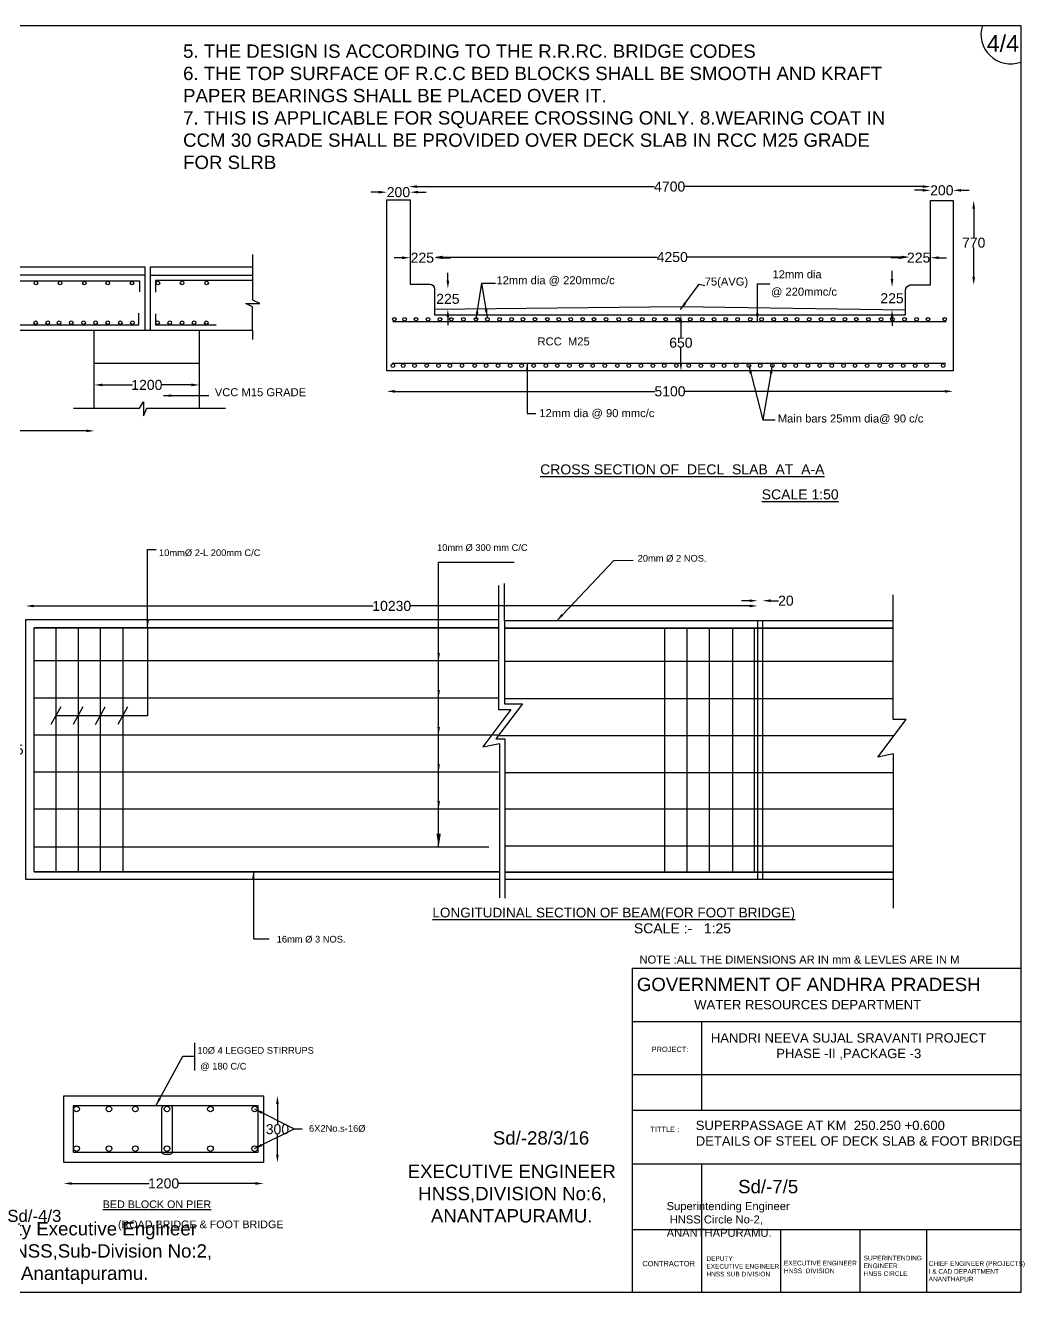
# Model space of a CAD drawing. Header units: inches. Extents: x 14337 to 17201, y 15 to 1915.
# Drawn here: x 15703 to 17201, y 15 to 1915 of the extents above; entities that cross this region are included whole.
import ezdxf

# ---------------------------------------------------------------- set-up
doc = ezdxf.new("R2010")
doc.units = ezdxf.units.IN
doc.header["$MEASUREMENT"] = 0
doc.layers.add('DIMENSIONS', color=7, linetype='Continuous')
doc.layers.add('TEXT', color=1, linetype='Continuous')
doc.styles.get("Standard").update_dxf_attribs({"font": 'arial.ttf', "height": 15})
doc.dimstyles.get("Standard").update_dxf_attribs({"dimtxt": 12, "dimasz": 12, "dimexe": 0.18, "dimexo": 0.0625, "dimgap": 0.09, "dimtad": 0, "dimtih": 1, "dimtoh": 1, "dimdec": 4, "dimzin": 0, "dimdsep": 46, "dimtxsty": 'Standard', "dimcen": 0.09, "dimse1": 1, "dimse2": 1, "dimadec": 0, "dimazin": 0, "dimtfac": 1, "dimtdec": 4, "dimtofl": 0, "dimtmove": 0, "dimatfit": 3, "dimfxl": 1, "dimtolj": 1, "dimtzin": 0, "dimarcsym": 0})

# ---------------------------------------------------------------- blocks, each defined once
blk = doc.blocks.new('*D4')
at = {"layer": 'Defpoints', "color": 0, "transparency": 16777216}
for p in [(14638.7, 1457.6), (15806.5, 1457.6), (15806.5, 1306.7)]:
    blk.add_point(p, dxfattribs=at)
at = {"layer": 'DIMENSIONS', "color": 0, "lineweight": -2, "transparency": 16777216}
for p, q in [((14650.7, 1306.7), (15200.1, 1306.7)), ((15794.5, 1306.7), (15245.1, 1306.7))]:
    blk.add_line(p, q, dxfattribs=at)
at = {"layer": 'DIMENSIONS', "color": 0, "transparency": 16777216}
for points in [[(14650.7, 1308.7), (14650.7, 1304.7), (14638.7, 1306.7)], [(15794.5, 1308.7), (15794.5, 1304.7), (15806.5, 1306.7)]]:
    blk.add_solid(points, dxfattribs=at)
at = {"layer": 'DIMENSIONS', "color": 0, "transparency": 16777216, "insert": (15222.6, 1306.7), "char_height": 15, "attachment_point": 5}
blk.add_mtext('\\A1;9050', dxfattribs=at)
blk = doc.blocks.new('*D5')
at = {"layer": 'Defpoints', "color": 0, "transparency": 16777216}
for p in [(15806.5, 1372.3), (15964.2, 1375.6), (15964.2, 1372.3)]:
    blk.add_point(p, dxfattribs=at)
at = {"layer": 'DIMENSIONS', "color": 0, "lineweight": -2, "transparency": 16777216}
for p, q in [((15818.5, 1375.6), (15863.6, 1375.6)), ((15952.2, 1375.6), (15907.1, 1375.6))]:
    blk.add_line(p, q, dxfattribs=at)
at = {"layer": 'DIMENSIONS', "color": 0, "transparency": 16777216}
for points in [[(15818.5, 1377.6), (15818.5, 1373.6), (15806.5, 1375.6)], [(15952.2, 1377.6), (15952.2, 1373.6), (15964.2, 1375.6)]]:
    blk.add_solid(points, dxfattribs=at)
at = {"layer": 'DIMENSIONS', "color": 0, "transparency": 16777216, "insert": (15885.3, 1375.6), "char_height": 15, "attachment_point": 5}
blk.add_mtext('\\A1;1200', dxfattribs=at)
blk = doc.blocks.new('*D7')
at = {"layer": 'Defpoints', "color": 0, "transparency": 16777216}
for p in [(16245, 1653.3), (16279.8, 1664.6), (16279.8, 1653.3)]:
    blk.add_point(p, dxfattribs=at)
at = {"layer": 'DIMENSIONS', "color": 0, "lineweight": -2, "transparency": 16777216}
for p, q in [((16233, 1664.6), (16221, 1664.6)), ((16291.8, 1664.6), (16303.8, 1664.6))]:
    blk.add_line(p, q, dxfattribs=at)
at = {"layer": 'DIMENSIONS', "color": 0, "transparency": 16777216}
for points in [[(16233, 1666.6), (16233, 1662.6), (16245, 1664.6)], [(16291.8, 1666.6), (16291.8, 1662.6), (16279.8, 1664.6)]]:
    blk.add_solid(points, dxfattribs=at)
at = {"layer": 'DIMENSIONS', "color": 0, "transparency": 16777216, "insert": (16262.4, 1664.6), "char_height": 15, "attachment_point": 5}
blk.add_mtext('\\A1;200', dxfattribs=at)
blk = doc.blocks.new('*D8')
at = {"layer": 'Defpoints', "color": 0, "transparency": 16777216}
for p in [(17060.1, 1673), (16278, 1653.3), (17060.1, 1653.3)]:
    blk.add_point(p, dxfattribs=at)
at = {"layer": 'DIMENSIONS', "color": 0, "lineweight": -2, "transparency": 16777216}
for p, q in [((16290, 1673), (16646.3, 1673)), ((17048.1, 1673), (16691.8, 1673))]:
    blk.add_line(p, q, dxfattribs=at)
at = {"layer": 'DIMENSIONS', "color": 0, "transparency": 16777216}
for points in [[(16290, 1675), (16290, 1671), (16278, 1673)], [(17048.1, 1675), (17048.1, 1671), (17060.1, 1673)]]:
    blk.add_solid(points, dxfattribs=at)
at = {"layer": 'DIMENSIONS', "color": 0, "transparency": 16777216, "insert": (16669, 1673), "char_height": 15, "attachment_point": 5}
blk.add_mtext('\\A1;4700', dxfattribs=at)
blk = doc.blocks.new('*D9')
at = {"layer": 'Defpoints', "color": 0, "transparency": 16777216}
for p in [(17060.1, 1653.3), (17093.7, 1667.4), (17093.7, 1652.1)]:
    blk.add_point(p, dxfattribs=at)
at = {"layer": 'DIMENSIONS', "color": 0, "lineweight": -2, "transparency": 16777216}
for p, q in [((17048.1, 1667.4), (17036.1, 1667.4)), ((17105.7, 1667.4), (17117.7, 1667.4))]:
    blk.add_line(p, q, dxfattribs=at)
at = {"layer": 'DIMENSIONS', "color": 0, "transparency": 16777216}
for points in [[(17048.1, 1669.4), (17048.1, 1665.4), (17060.1, 1667.4)], [(17105.7, 1669.4), (17105.7, 1665.4), (17093.7, 1667.4)]]:
    blk.add_solid(points, dxfattribs=at)
at = {"layer": 'DIMENSIONS', "color": 0, "transparency": 16777216, "insert": (17076.9, 1667.4), "char_height": 15, "attachment_point": 5}
blk.add_mtext('\\A1;200', dxfattribs=at)
blk = doc.blocks.new('*D10')
at = {"layer": 'Defpoints', "color": 0, "transparency": 16777216}
for p in [(17095.8, 1652.1), (17060.1, 1525.5), (17124.7, 1525.5)]:
    blk.add_point(p, dxfattribs=at)
at = {"layer": 'DIMENSIONS', "color": 0, "lineweight": -2, "transparency": 16777216}
for p, q in [((17124.7, 1640.1), (17124.7, 1596.5)), ((17124.7, 1537.5), (17124.7, 1581))]:
    blk.add_line(p, q, dxfattribs=at)
at = {"layer": 'DIMENSIONS', "color": 0, "transparency": 16777216}
for points in [[(17122.7, 1640.1), (17126.7, 1640.1), (17124.7, 1652.1)], [(17122.7, 1537.5), (17126.7, 1537.5), (17124.7, 1525.5)]]:
    blk.add_solid(points, dxfattribs=at)
at = {"layer": 'DIMENSIONS', "color": 0, "transparency": 16777216, "insert": (17124.7, 1588.8), "char_height": 15, "attachment_point": 5}
blk.add_mtext('\\A1;770', dxfattribs=at)
blk = doc.blocks.new('*D11')
at = {"layer": 'Defpoints', "color": 0, "transparency": 16777216}
for p in [(16316.6, 1566.3), (16279.8, 1526.8), (16316.6, 1519.5)]:
    blk.add_point(p, dxfattribs=at)
at = {"layer": 'DIMENSIONS', "color": 0, "lineweight": -2, "transparency": 16777216}
for p, q in [((16267.8, 1566.3), (16255.8, 1566.3)), ((16328.6, 1566.3), (16340.6, 1566.3))]:
    blk.add_line(p, q, dxfattribs=at)
at = {"layer": 'DIMENSIONS', "color": 0, "transparency": 16777216}
for points in [[(16267.8, 1568.3), (16267.8, 1564.3), (16279.8, 1566.3)], [(16328.6, 1568.3), (16328.6, 1564.3), (16316.6, 1566.3)]]:
    blk.add_solid(points, dxfattribs=at)
at = {"layer": 'DIMENSIONS', "color": 0, "transparency": 16777216, "insert": (16298.2, 1566.3), "char_height": 15, "attachment_point": 5}
blk.add_mtext('\\A1;225', dxfattribs=at)
blk = doc.blocks.new('*D12')
at = {"layer": 'Defpoints', "color": 0, "transparency": 16777216}
for p in [(16316.6, 1519.9), (16316.9, 1489.3), (16336.5, 1489.3)]:
    blk.add_point(p, dxfattribs=at)
at = {"layer": 'DIMENSIONS', "color": 0, "lineweight": -2, "transparency": 16777216}
for p, q in [((16336.5, 1531.9), (16336.5, 1543.9)), ((16336.5, 1477.3), (16336.5, 1465.3))]:
    blk.add_line(p, q, dxfattribs=at)
at = {"layer": 'DIMENSIONS', "color": 0, "transparency": 16777216}
for points in [[(16334.5, 1531.9), (16338.5, 1531.9), (16336.5, 1519.9)], [(16334.5, 1477.3), (16338.5, 1477.3), (16336.5, 1489.3)]]:
    blk.add_solid(points, dxfattribs=at)
at = {"layer": 'DIMENSIONS', "color": 0, "transparency": 16777216, "insert": (16336.5, 1504.6), "char_height": 15, "attachment_point": 5}
blk.add_mtext('\\A1;225', dxfattribs=at)
blk = doc.blocks.new('*D13')
at = {"layer": 'Defpoints', "color": 0, "transparency": 16777216}
for p in [(16316.6, 1566.3), (17028.9, 1567.3), (17028.9, 1525.5)]:
    blk.add_point(p, dxfattribs=at)
at = {"layer": 'DIMENSIONS', "color": 0, "lineweight": -2, "transparency": 16777216}
for p, q in [((16328.6, 1567.3), (16650, 1567.3)), ((17016.9, 1567.3), (16695.5, 1567.3))]:
    blk.add_line(p, q, dxfattribs=at)
at = {"layer": 'DIMENSIONS', "color": 0, "transparency": 16777216}
for points in [[(16328.6, 1569.3), (16328.6, 1565.3), (16316.6, 1567.3)], [(17016.9, 1569.3), (17016.9, 1565.3), (17028.9, 1567.3)]]:
    blk.add_solid(points, dxfattribs=at)
at = {"layer": 'DIMENSIONS', "color": 0, "transparency": 16777216, "insert": (16672.8, 1567.3), "char_height": 15, "attachment_point": 5}
blk.add_mtext('\\A1;4250', dxfattribs=at)
blk = doc.blocks.new('*D14')
at = {"layer": 'Defpoints', "color": 0, "transparency": 16777216}
for p in [(17060.1, 1566.4), (17024.3, 1525.5), (17060.1, 1525.5)]:
    blk.add_point(p, dxfattribs=at)
at = {"layer": 'DIMENSIONS', "color": 0, "lineweight": -2, "transparency": 16777216}
for p, q in [((17012.3, 1566.4), (17000.3, 1566.4)), ((17072.1, 1566.4), (17084.1, 1566.4))]:
    blk.add_line(p, q, dxfattribs=at)
at = {"layer": 'DIMENSIONS', "color": 0, "transparency": 16777216}
for points in [[(17012.3, 1568.4), (17012.3, 1564.4), (17024.3, 1566.4)], [(17072.1, 1568.4), (17072.1, 1564.4), (17060.1, 1566.4)]]:
    blk.add_solid(points, dxfattribs=at)
at = {"layer": 'DIMENSIONS', "color": 0, "transparency": 16777216, "insert": (17042.2, 1566.4), "char_height": 15, "attachment_point": 5}
blk.add_mtext('\\A1;225', dxfattribs=at)
blk = doc.blocks.new('*D15')
at = {"layer": 'Defpoints', "color": 0, "transparency": 16777216}
for p in [(17024.3, 1522.6), (17002.3, 1488.3), (17022.4, 1488.3)]:
    blk.add_point(p, dxfattribs=at)
at = {"layer": 'DIMENSIONS', "color": 0, "lineweight": -2, "transparency": 16777216}
for p, q in [((17002.3, 1534.6), (17002.3, 1546.6)), ((17002.3, 1476.3), (17002.3, 1464.3))]:
    blk.add_line(p, q, dxfattribs=at)
at = {"layer": 'DIMENSIONS', "color": 0, "transparency": 16777216}
for points in [[(17000.3, 1534.6), (17004.3, 1534.6), (17002.3, 1522.6)], [(17000.3, 1476.3), (17004.3, 1476.3), (17002.3, 1488.3)]]:
    blk.add_solid(points, dxfattribs=at)
at = {"layer": 'DIMENSIONS', "color": 0, "transparency": 16777216, "insert": (17002.3, 1505.5), "char_height": 15, "attachment_point": 5}
blk.add_mtext('\\A1;225', dxfattribs=at)
blk = doc.blocks.new('*D16')
at = {"layer": 'Defpoints', "color": 0, "transparency": 16777216}
for p in [(16687.4, 1480.9), (16685.8, 1396.8), (16687.4, 1396.8)]:
    blk.add_point(p, dxfattribs=at)
at = {"layer": 'DIMENSIONS', "color": 0, "lineweight": -2, "transparency": 16777216}
for p, q in [((16685.8, 1468.9), (16685.8, 1446.6)), ((16685.8, 1408.8), (16685.8, 1431.1))]:
    blk.add_line(p, q, dxfattribs=at)
at = {"layer": 'DIMENSIONS', "color": 0, "transparency": 16777216}
for points in [[(16683.8, 1468.9), (16687.8, 1468.9), (16685.8, 1480.9)], [(16683.8, 1408.8), (16687.8, 1408.8), (16685.8, 1396.8)]]:
    blk.add_solid(points, dxfattribs=at)
at = {"layer": 'DIMENSIONS', "color": 0, "transparency": 16777216, "insert": (16685.8, 1438.8), "char_height": 15, "attachment_point": 5}
blk.add_mtext('\\A1;650', dxfattribs=at)
blk = doc.blocks.new('*D17')
at = {"layer": 'Defpoints', "color": 0, "transparency": 16777216}
for p in [(16245, 1398.1), (17093.7, 1396.8), (17093.7, 1366)]:
    blk.add_point(p, dxfattribs=at)
at = {"layer": 'DIMENSIONS', "color": 0, "lineweight": -2, "transparency": 16777216}
for p, q in [((16257, 1366), (16646.9, 1366)), ((17081.7, 1366), (16691.8, 1366))]:
    blk.add_line(p, q, dxfattribs=at)
at = {"layer": 'DIMENSIONS', "color": 0, "transparency": 16777216}
for points in [[(16257, 1368), (16257, 1364), (16245, 1366)], [(17081.7, 1368), (17081.7, 1364), (17093.7, 1366)]]:
    blk.add_solid(points, dxfattribs=at)
at = {"layer": 'DIMENSIONS', "color": 0, "transparency": 16777216, "insert": (16669.4, 1366), "char_height": 15, "attachment_point": 5}
blk.add_mtext('\\A1;5100', dxfattribs=at)
blk = doc.blocks.new('*D38')
at = {"layer": 'Defpoints', "color": 0, "transparency": 16777216}
for p in [(16060, 309.6), (16060, 209.6), (16081, 209.6)]:
    blk.add_point(p, dxfattribs=at)
at = {"layer": 'DIMENSIONS', "color": 0, "lineweight": -2, "transparency": 16777216}
for p, q in [((16081, 297.6), (16081, 267.4)), ((16081, 221.6), (16081, 251.9))]:
    blk.add_line(p, q, dxfattribs=at)
at = {"layer": 'DIMENSIONS', "color": 0, "transparency": 16777216}
for points in [[(16079, 297.6), (16083, 297.6), (16081, 309.6)], [(16079, 221.6), (16083, 221.6), (16081, 209.6)]]:
    blk.add_solid(points, dxfattribs=at)
at = {"layer": 'DIMENSIONS', "color": 0, "transparency": 16777216, "insert": (16081, 259.6), "char_height": 15, "attachment_point": 5}
blk.add_mtext('\\A1;300', dxfattribs=at)
blk = doc.blocks.new('*D39')
at = {"layer": 'Defpoints', "color": 0, "transparency": 16777216}
for p in [(15760.7, 209.6), (16060, 209.6), (16060, 178.3)]:
    blk.add_point(p, dxfattribs=at)
at = {"layer": 'DIMENSIONS', "color": 0, "lineweight": -2, "transparency": 16777216}
for p, q in [((15772.7, 178.3), (15888.6, 178.3)), ((16048, 178.3), (15932.1, 178.3))]:
    blk.add_line(p, q, dxfattribs=at)
at = {"layer": 'DIMENSIONS', "color": 0, "transparency": 16777216}
for points in [[(15772.7, 180.3), (15772.7, 176.3), (15760.7, 178.3)], [(16048, 180.3), (16048, 176.3), (16060, 178.3)]]:
    blk.add_solid(points, dxfattribs=at)
at = {"layer": 'DIMENSIONS', "color": 0, "transparency": 16777216, "insert": (15910.4, 178.3), "char_height": 15, "attachment_point": 5}
blk.add_mtext('\\A1;1200', dxfattribs=at)
blk = doc.blocks.new('*D40')
at = {"layer": 'Defpoints', "color": 0, "transparency": 16777216}
for p in [(15703.7, 1023.8), (15677.2, 633.8), (15703.7, 633.8)]:
    blk.add_point(p, dxfattribs=at)
at = {"layer": 'DIMENSIONS', "color": 0, "lineweight": -2, "transparency": 16777216}
for p, q in [((15677.2, 1011.8), (15677.2, 836.6)), ((15677.2, 645.8), (15677.2, 821.1))]:
    blk.add_line(p, q, dxfattribs=at)
at = {"layer": 'DIMENSIONS', "color": 0, "transparency": 16777216}
for points in [[(15675.2, 1011.8), (15679.2, 1011.8), (15677.2, 1023.8)], [(15675.2, 645.8), (15679.2, 645.8), (15677.2, 633.8)]]:
    blk.add_solid(points, dxfattribs=at)
at = {"layer": 'DIMENSIONS', "color": 0, "transparency": 16777216, "insert": (15677.2, 828.8), "char_height": 15, "attachment_point": 5}
blk.add_mtext('\\A1;1275', dxfattribs=at)
blk = doc.blocks.new('*D41')
at = {"layer": 'Defpoints', "color": 0, "transparency": 16777216}
for p in [(16800.8, 1044.2), (15703.7, 1023.8), (16800.8, 1022.1)]:
    blk.add_point(p, dxfattribs=at)
at = {"layer": 'DIMENSIONS', "color": 0, "lineweight": -2, "transparency": 16777216}
for p, q in [((15715.7, 1044.2), (16224.7, 1044.2)), ((16788.8, 1044.2), (16279.9, 1044.2))]:
    blk.add_line(p, q, dxfattribs=at)
at = {"layer": 'DIMENSIONS', "color": 0, "transparency": 16777216}
for points in [[(15715.7, 1046.2), (15715.7, 1042.2), (15703.7, 1044.2)], [(16788.8, 1046.2), (16788.8, 1042.2), (16800.8, 1044.2)]]:
    blk.add_solid(points, dxfattribs=at)
at = {"layer": 'DIMENSIONS', "color": 0, "transparency": 16777216, "insert": (16252.3, 1044.2), "char_height": 15, "attachment_point": 5}
blk.add_mtext('\\A1;10230', dxfattribs=at)
blk = doc.blocks.new('*D42')
at = {"layer": 'Defpoints', "color": 0, "transparency": 16777216}
for p in [(16808.3, 1052.1), (16800.8, 1022.1), (16808.3, 1022.1)]:
    blk.add_point(p, dxfattribs=at)
at = {"layer": 'DIMENSIONS', "color": 0, "lineweight": -2, "transparency": 16777216}
for p, q in [((16788.8, 1052.1), (16776.8, 1052.1)), ((16820.3, 1052.1), (16832.3, 1052.1))]:
    blk.add_line(p, q, dxfattribs=at)
at = {"layer": 'DIMENSIONS', "color": 0, "transparency": 16777216}
for points in [[(16788.8, 1054.1), (16788.8, 1050.1), (16800.8, 1052.1)], [(16820.3, 1054.1), (16820.3, 1050.1), (16808.3, 1052.1)]]:
    blk.add_solid(points, dxfattribs=at)
at = {"layer": 'DIMENSIONS', "color": 0, "transparency": 16777216, "insert": (16843.2, 1052.1), "char_height": 15, "attachment_point": 5}
blk.add_mtext('\\A1;20', dxfattribs=at)

msp = doc.modelspace()

# ---------------------------------------------------------------- linework, layer by layer
at = {"color": 0}
for points in [[(17195.1009, 14.5955), (14345.34714, 14.5955), (14345.34714, 1914.77209), (17195.1009, 1914.77209)], [(16613.33546, 500.89359), (17195.1009, 500.89359), (17195.1009, 14.5955), (16613.33546, 14.5955)], [(15760.70733, 309.63995), (16060.02786, 309.63995), (16060.02786, 209.60939), (15760.70733, 209.60939)], [(15774.68833, 225.44176), (16052.12349, 225.44176), (16052.12349, 294.90479), (15774.68833, 294.90479)]]:
    msp.add_lwpolyline(points, close=True, dxfattribs=at)
msp.add_lwpolyline([(16245.00542, 1398.14443), (16245.00542, 1653.25134), (16279.84815, 1653.25134), (16279.84815, 1526.75592), (16309.34275, 1526.75592, -0.4130882033), (16316.60324, 1519.52329), (16316.60324, 1480.86877), (17022.43491, 1480.86877), (17022.43491, 1517.51125, -0.3560824555), (17028.91348, 1525.4548), (17060.0945, 1525.4548), (17060.0945, 1652.12471), (17093.73015, 1652.12471), (17093.73015, 1396.78343), (16245.00542, 1396.78343), (16245.00542, 1398.14443)], format="xyb", dxfattribs=at)
for points in [[(16043.42599, 1457.5839), (16043.42599, 1492.72496), (16033.67149, 1497.92332), (16054.47832, 1497.92332), (16044.23496, 1502.7218), (16044.23496, 1571.00518)], [(14377.51381, 1552.57189), (14564.67238, 1552.57189), (14564.67238, 1457.5839), (16043.42599, 1457.5839), (16043.42599, 1443.87167)], [(14573.0316, 1552.57189), (15882.22612, 1552.57189), (15882.22612, 1457.5839)], [(15882.22612, 1540.41437), (14573.0316, 1540.41437)], [(15890.52763, 1457.5839), (15890.52763, 1552.57189), (16044.23496, 1552.57189)], [(15890.52763, 1540.41437), (16044.23496, 1540.41437)], [(14580.99924, 1514.54743), (14580.99924, 1531.80953), (15874.3538, 1531.80953), (15874.3538, 1515.01514)], [(16044.23496, 1531.96126), (15898.43546, 1531.96126), (15898.43546, 1514.50375)], [(14580.78587, 1482.60823), (14580.78587, 1465.55297), (15873.10154, 1465.55297), (15873.10154, 1483.20597)], [(15898.43546, 1482.14681), (15898.43546, 1465.70263), (15989.20356, 1465.70263)], [(16316.60324, 1489.28852), (16684.86078, 1493.06524), (17022.43491, 1488.30908)], [(16253.7603, 1470.85508), (17083.65571, 1470.85508)], [(15806.50893, 1340.56621), (15806.50893, 1457.5839)], [(15964.16684, 1340.56621), (15964.16684, 1457.5839)], [(15806.50893, 1408.00162), (15964.16684, 1408.00162)], [(17082.41105, 1407.91231), (16253.0405, 1407.91231)], [(15775.43742, 1340.56621), (15874.36525, 1340.56621), (15880.0101, 1350.13184), (15880.0101, 1329.47089), (15885.3727, 1340.56621), (16003.31167, 1340.56621)], [(16412.51934, 1074.7832), (16412.51934, 889.19092), (16430.68396, 889.19092), (16388.8472, 833.082), (16413.79895, 837.81289), (16413.79895, 606.7675)], [(17003.85427, 1022.10702), (16421.25151, 1022.10702), (16421.25151, 1077.85257)], [(17004.35442, 590.86407), (17004.35442, 822.50953), (16981.1909, 817.45966), (17023.57775, 874.04035), (17003.85427, 874.04035), (17003.85427, 1060.77693)], [(16413.79895, 633.83842), (15703.7045, 633.83842), (15703.7045, 1023.83369), (16412.51934, 1023.83369)], [(15716.10715, 1011.29051), (15716.10715, 645.92657)], [(15748.96209, 1011.29051), (15748.96209, 645.53034)], [(15782.33612, 1011.29051), (15782.33612, 645.53034)], [(15815.24339, 1011.29051), (15815.24339, 645.53034)], [(15849.31758, 1011.29051), (15849.31758, 645.53034)], [(15886.42578, 1011.29051), (15886.42578, 885.92859)], [(16421.25151, 1022.10702), (16421.25151, 897.59921), (16448.33832, 897.59921), (16408.5617, 845.23264), (16421.90637, 845.23264), (16421.90637, 606.05115)], [(16661.27589, 1010.36818), (16661.27589, 645.19434)], [(16694.70516, 1010.36818), (16694.70516, 645.19434)], [(16728.13443, 1010.36818), (16728.13443, 645.19434)], [(16763.04123, 1010.36818), (16763.04123, 645.19434)], [(16795.68566, 1010.73491), (16795.68566, 645.19434)], [(16800.83936, 1022.10702), (16800.83936, 633.83842)], [(16808.31146, 1022.10702), (16808.31146, 633.83842)], [(16412.51934, 961.8782), (15716.10715, 961.8782)], [(17004.35442, 960.94332), (16421.25151, 960.94332)], [(16412.51934, 905.85636), (15716.10715, 905.85636)], [(17004.35442, 905.18569), (16421.25151, 905.18569)], [(15756.14629, 892.91995), (15741.4109, 866.27635)], [(15886.42578, 885.92859), (15886.42578, 879.58571), (15748.96209, 879.58571)], [(15789.52033, 892.91995), (15774.78494, 866.27635)], [(15822.4276, 892.57574), (15807.69221, 865.93214)], [(15856.50179, 892.91995), (15841.7664, 866.27635)], [(16412.51934, 850.59158), (15716.10715, 850.59158)], [(17004.35442, 849.58508), (16411.86774, 849.58508)], [(16412.51934, 794.94827), (15716.10715, 794.94827)], [(17004.35442, 794.06051), (16421.90637, 794.06051)], [(16412.51934, 739.56154), (15716.10715, 739.56154)], [(17004.35442, 739.28976), (16421.90637, 739.28976)], [(17004.35442, 684.19775), (16421.90637, 684.19775)], [(16398.11143, 682.70377), (15716.10715, 682.70377)], [(17004.35442, 633.83842), (16421.90637, 633.83842)], [(16613.33546, 421.25611), (17195.1009, 421.25611)], [(16716.76702, 421.25611), (16716.76702, 288.24417)], [(15956.93083, 389.37105), (15956.93083, 347.57743)], [(16613.33546, 341.5912), (17195.1009, 341.5912)], [(16613.33546, 288.24417), (17195.1009, 288.24417)], [(16613.33546, 207.54019), (17195.1009, 207.54019)], [(16716.76702, 207.54019), (16716.76702, 14.5955)], [(16613.33546, 109.38165), (17195.1009, 109.38165)], [(16835.20905, 109.38165), (16835.20905, 14.5955)], [(16954.20163, 109.38165), (16954.20163, 14.5955)], [(17054.11051, 109.38165), (17054.11051, 14.5955)]]:
    msp.add_lwpolyline(points, dxfattribs=at)
at = {"color": 0, "const_width": 2.5}
for points in [[(16412.51934, 1011.29051), (15716.10715, 1011.29051)], [(17004.35442, 1010.73491), (16421.90637, 1010.73491)], [(15716.10715, 645.53034), (16413.79895, 645.53034)], [(17004.35442, 645.19434), (16421.90637, 645.19434)]]:
    msp.add_lwpolyline(points, dxfattribs=at)
at = {"color": 0}
msp.add_lwpolyline([(15911.67637, 222.25488), (15919.60118, 222.25488, 0.4142135624), (15923.79696, 226.45066), (15923.79696, 290.709, 0.4142135624), (15919.60118, 294.90479), (15911.67637, 294.90479, 0.4142135624), (15907.48058, 290.709), (15907.48058, 226.45066, 0.4142135624)], format="xyb", close=True, dxfattribs=at)
for centre, radius in [((15718.88349, 1528.43933), 2.74552), ((15755.21039, 1528.43933), 2.74552), ((15791.51852, 1528.43933), 2.74552), ((15826.7084, 1528.43933), 2.74552), ((15863.03529, 1528.43933), 2.74552), ((15901.89274, 1528.43933), 2.74552), ((15938.14983, 1528.43933), 2.74552), ((15974.76174, 1528.43933), 2.74552), ((15718.63868, 1468.97497), 2.74552), ((15736.85018, 1468.97497), 2.74552), ((15753.76935, 1468.97497), 2.74552), ((15772.00215, 1468.97497), 2.74552), ((15790.39011, 1468.97497), 2.74552), ((15808.42931, 1468.97497), 2.74552), ((15826.77983, 1468.97497), 2.74552), ((15845.5474, 1468.97497), 2.74552), ((15863.7589, 1468.97497), 2.74552), ((15901.42262, 1468.97497), 2.74552), ((15919.65542, 1468.97497), 2.74552), ((15938.04338, 1468.97497), 2.74552), ((15956.08257, 1468.97497), 2.74552), ((15974.43309, 1468.97497), 2.74552), ((16256.25108, 1473.98076), 2.74552), ((16271.63448, 1473.98076), 2.74552), ((16288.71958, 1473.98076), 2.74552), ((16306.83666, 1473.98076), 2.74552), ((16324.56768, 1473.98076), 2.74552), ((16341.65277, 1473.98076), 2.74552), ((16359.76986, 1473.98076), 2.74552), ((16378.70358, 1473.98076), 2.74552), ((16395.78867, 1473.98076), 2.74552), ((16413.90576, 1473.98076), 2.74552), ((16431.93004, 1473.98076), 2.74552), ((16449.01513, 1473.98076), 2.74552), ((16467.13222, 1473.98076), 2.74552), ((16485.56853, 1473.98076), 2.74552), ((16502.65362, 1473.98076), 2.74552), ((16520.77071, 1473.98076), 2.74552), ((16538.50173, 1473.98076), 2.74552), ((16555.58682, 1473.98076), 2.74552), ((16573.70391, 1473.98076), 2.74552), ((16592.63763, 1473.98076), 2.74552), ((16609.72272, 1473.98076), 2.74552), ((16627.83981, 1473.98076), 2.74552), ((16645.86409, 1473.98076), 2.74552), ((16662.94918, 1473.98076), 2.74552), ((16681.06627, 1473.98076), 2.74552), ((16699.73093, 1473.98076), 2.74552), ((16717.84802, 1473.98076), 2.74552), ((16735.57903, 1473.98076), 2.74552), ((16752.66413, 1473.98076), 2.74552), ((16770.78121, 1473.98076), 2.74552), ((16789.71493, 1473.98076), 2.74552), ((16806.80002, 1473.98076), 2.74552), ((16824.91711, 1473.98076), 2.74552), ((16842.94139, 1473.98076), 2.74552), ((16860.02648, 1473.98076), 2.74552), ((16878.14357, 1473.98076), 2.74552), ((16895.85949, 1473.98076), 2.74552), ((16913.97658, 1473.98076), 2.74552), ((16931.7076, 1473.98076), 2.74552), ((16948.79269, 1473.98076), 2.74552), ((16966.90978, 1473.98076), 2.74552), ((16985.84349, 1473.98076), 2.74552), ((17002.92859, 1473.98076), 2.74552), ((17021.04568, 1473.98076), 2.74552), ((17039.06995, 1473.98076), 2.74552), ((17056.15505, 1473.98076), 2.74552), ((17081.14879, 1473.98076), 2.74552), ((16254.182, 1404.60268), 2.74552), ((16269.56541, 1404.60268), 2.74552), ((16286.6505, 1404.60268), 2.74552), ((16304.76759, 1404.60268), 2.74552), ((16322.4986, 1404.60268), 2.74552), ((16339.5837, 1404.60268), 2.74552), ((16357.70079, 1404.60268), 2.74552), ((16376.6345, 1404.60268), 2.74552), ((16393.71959, 1404.60268), 2.74552), ((16411.83668, 1404.60268), 2.74552), ((16429.86096, 1404.60268), 2.74552), ((16446.94606, 1404.60268), 2.74552), ((16465.06314, 1404.60268), 2.74552), ((16483.49945, 1404.60268), 2.74552), ((16500.58455, 1404.60268), 2.74552), ((16518.70164, 1404.60268), 2.74552), ((16536.43265, 1404.60268), 2.74552), ((16553.51775, 1404.60268), 2.74552), ((16571.63483, 1404.60268), 2.74552), ((16590.56855, 1404.60268), 2.74552), ((16607.65364, 1404.60268), 2.74552), ((16625.77073, 1404.60268), 2.74552), ((16643.79501, 1404.60268), 2.74552), ((16660.8801, 1404.60268), 2.74552), ((16678.99719, 1404.60268), 2.74552), ((16697.66185, 1404.60268), 2.74552), ((16715.77894, 1404.60268), 2.74552), ((16733.50996, 1404.60268), 2.74552), ((16750.59505, 1404.60268), 2.74552), ((16768.71214, 1404.60268), 2.74552), ((16787.64585, 1404.60268), 2.74552), ((16804.73095, 1404.60268), 2.74552), ((16822.84804, 1404.60268), 2.74552), ((16840.87231, 1404.60268), 2.74552), ((16857.95741, 1404.60268), 2.74552), ((16876.0745, 1404.60268), 2.74552), ((16893.79042, 1404.60268), 2.74552), ((16911.9075, 1404.60268), 2.74552), ((16929.63852, 1404.60268), 2.74552), ((16946.72361, 1404.60268), 2.74552), ((16964.8407, 1404.60268), 2.74552), ((16983.77442, 1404.60268), 2.74552), ((17000.85951, 1404.60268), 2.74552), ((17018.9766, 1404.60268), 2.74552), ((17037.00088, 1404.60268), 2.74552), ((17054.08597, 1404.60268), 2.74552), ((17079.07971, 1404.60268), 2.74552), ((15779.88707, 289.96639), 4.20552), ((15828.46701, 289.96639), 4.20552), ((15868.08012, 289.96639), 4.20552), ((15915.57473, 289.96639), 4.20552), ((15980.5889, 289.96639), 4.20552), ((16046.86669, 289.96639), 4.20552), ((15779.88707, 230.57103), 4.20552), ((15828.46701, 230.57103), 4.20552), ((15868.08012, 230.57103), 4.20552), ((15915.57473, 230.57103), 4.20552), ((15980.5889, 230.57103), 4.20552), ((16046.86669, 230.57103), 4.20552)]:
    msp.add_circle(centre, radius, dxfattribs=at)
msp.add_arc((17180.03859, 1901.4112), 44.42981, 162.4991985, 289.8167813, dxfattribs=at)

# ---------------------------------------------------------------- texts
for s, height, p in [('4/4', 25, (17144.19882, 1875.15251)), ('NOTE :ALL THE DIMENSIONS AR IN mm & LEVLES ARE IN M', 12, (16623.69834, 508.01329)), ('PROJECT:', 8, (16641.85345, 375.37837)), ('TITTLE :', 8, (16639.93043, 255.58073))]:
    msp.add_text(s, height=height, dxfattribs=at).set_placement(p)
at = {"color": 0, "attachment_point": 1}
for s, insert, char_height, width in [('5. THE DESIGN IS ACCORDING TO THE R.R.RC. BRIDGE CODES \\P6. THE TOP SURFACE OF R.C.C BED BLOCKS SHALL BE SMOOTH AND KRAFT PAPER BEARINGS SHALL BE PLACED OVER IT. \\P7. THIS IS APPLICABLE FOR SQUAREE CROSSING ONLY. 8.WEARING COAT IN CCM 30 GRADE SHALL BE PROVIDED OVER DECK SLAB IN RCC M25 GRADE FOR SLRB', (15939.60498, 1886.0617), 20, 1069.8228492), ('\\pi14.34;{\\H1.6667x;GOVERNMENT OF ANDHRA PRADESH}  \\P\\pi100.42;{\\H1.1667x;WATER RESOURCES DEPARTMENT }', (16605.38244, 486.77038), 12, 540.3406607), ('\\pi7.0383;HANDRI NEEVA SUJAL SRAVANTI PROJECT  \\P\\pi105.06;PHASE -II ,PACKAGE -3', (16723.65769, 403.56622), 14, 425.0901473), ('SUPERPASSAGE AT KM  250.250 +0.600  \\PDETAILS OF STEEL OF DECK SLAB & FOOT BRIDGE ', (16708.08925, 272.40012), 14, 512.3077212), ('Superintending Engineer  HNSS Circle No-2, ANANTHAPURAMU.', (16664.37682, 150.35564), 12, 184.7967258), ('CONTRACTOR ', (16628.01498, 62.17661), 8, 99.3542156), ('DEPUTY  \\PEXECUTIVE ENGINEER  HNSS SUB DIVISION ', (16723.98184, 69.26735), 7, 134.6844006), ('EXECUTIVE ENGINEER  HNSS  DIVISION ', (16840.25333, 62.45435), 7, 124.7621282), ('SUPERINTENDING  ENGINEER  \\PHNSS CIRCLE  ', (16959.67701, 69.9839), 7, 99.3542156), ('CHIEF ENGINEER (PROJECTS) \\PI & CAD DEPARTMENT  ANANTHAPUR', (17057.16076, 61.67174), 7, 164.8439836)]:
    msp.add_mtext(s, dxfattribs=dict(at, insert=insert, char_height=char_height, width=width))
at = {"layer": 'TEXT', "color": 0}
for s, height, p in [('12mm dia @ 220mmc/c', 12, (16409.30423, 1526.5803)), ('12mm dia', 12, (16823.16231, 1535.50132)), ('75(AVG)', 12, (16721.47064, 1524.60804)), ('@ 220mmc/c', 12, (16820.83731, 1509.43235)), ('RCC  M25', 12, (16470.87926, 1434.87122)), ('VCC M15 GRADE', 12, (15987.09138, 1358.6607)), ('12mm dia @ 90 mmc/c', 12, (16473.59, 1327.36544)), ('Main bars 25mm dia@ 90 c/c', 12, (16831.06719, 1319.29641)), ('%%UCROSS SECTION OF  DECL  SLAB  AT  A-A', 15, (16474.84664, 1241.49341)), ('%%USCALE 1:50', 15, (16806.93778, 1203.94845)), ('10mmØ 2-L 200mm C/C', 10, (15903.47728, 1119.00484)), ('10mm Ø 300 mm C/C', 10, (16320.25345, 1126.73522)), ('20mm Ø 2 NOS.', 10, (16620.98387, 1110.7257)), ('%%ULONGITUDINAL SECTION OF BEAM(FOR FOOT BRIDGE)', 14.5, (16313.32946, 577.2158)), ('SCALE :-   1:25', 15, (16615.316, 553.3939)), ('16mm Ø 3 NOS.', 10, (16079.88621, 539.57314)), ('10Ø 4 LEGGED STIRRUPS', 10, (15961.02897, 372.82479)), ('@ 180 C/C', 10, (15965.31883, 349.12846)), ('6X2No.s-16Ø', 10, (16128.32501, 255.83649)), ('Sd/-28/3/16', 20, (16403.94275, 236.57157)), ('Sd/-7/5', 20, (16771.56802, 163.65494)), ('%%UBED BLOCK ON PIER', 11.5, (15819.15984, 141.39913)), ('Sd/-4/3', 18, (15676.07065, 120.70998)), ('(ROAD BRIDGE & FOOT BRIDGE', 11.5, (15841.98758, 111.22761))]:
    msp.add_text(s, height=height, dxfattribs=at).set_placement(p)
at = {"layer": 'TEXT', "color": 0, "char_height": 20, "attachment_point": 1}
for s, insert, width in [('\\pi104.13;EXECUTIVE ENGINEER  \\P\\pi119.95;HNSS,DIVISION No:6,\\P\\pi139.01;ANANTAPURAMU.', (16172.08828, 206.49299), 517.7548246), ('\\pi30.215;Deputy Executive Engineer  \\P\\pi8.0935;AVR HNSS,Sub-Division No:2,\\P\\pi103.53;Anantapuramu.', (15593.07123, 120.4759), 395.6821278)]:
    msp.add_mtext(s, dxfattribs=dict(at, insert=insert, width=width))

# ---------------------------------------------------------------- dimensions: what is measured, and where the dimension line sits
at = {"layer": 'DIMENSIONS', "color": 0}
for base, p1, p2, text, picture, middle in [((16279.84815, 1664.62598), (16245.00542, 1653.25134), (16279.84815, 1653.25134), '200', '*D7', (16262.42679, 1664.62598)), ((17060.0945, 1673.01073), (16277.99664, 1653.25134), (17060.0945, 1653.25134), '4700', '*D8', (16669.04557, 1673.01073)), ((17093.73015, 1667.4209), (17060.0945, 1653.25134), (17093.73015, 1652.12471), '200', '*D9', (17076.91232, 1667.4209)), ((17028.91348, 1567.34285), (16316.60324, 1566.25398), (17028.91348, 1525.4548), '4250', '*D13', (16672.75836, 1567.34285)), ((16316.60324, 1566.25398), (16279.84815, 1526.75592), (16316.60324, 1519.52329), '225', '*D11', (16298.2257, 1566.25398)), ((17060.0945, 1566.4297), (17024.25992, 1525.4548), (17060.0945, 1525.4548), '225', '*D14', (17042.17721, 1566.4297)), ((15806.50893, 1306.72826), (14638.68531, 1457.5839), (15806.50893, 1457.5839), '9050', '*D4', (15222.59712, 1306.72826)), ((17093.73015, 1366.04752), (16245.00542, 1398.14443), (17093.73015, 1396.78343), '5100', '*D17', (16669.36778, 1366.04752)), ((15964.16684, 1375.56424), (15806.50893, 1372.31464), (15964.16684, 1372.31464), '1200', '*D5', (15885.33788, 1375.56424)), ((16800.83936, 1044.22858), (15703.7045, 1023.83369), (16800.83936, 1022.10702), '10230', '*D41', (16252.27193, 1044.22858)), ((16808.31146, 1052.10114), (16800.83936, 1022.10702), (16808.31146, 1022.10702), '20', '*D42', (16843.2473, 1052.10114)), ((16060.02786, 178.30253), (15760.70733, 209.60939), (16060.02786, 209.60939), '1200', '*D39', (15910.3676, 178.30253))]:
    dim = msp.add_linear_dim(base=base, p1=p1, p2=p2, text=text, dimstyle='Standard', dxfattribs=at)
    dim.commit()
    dim.dimension.update_dxf_attribs({"geometry": picture, "text_midpoint": middle})
for base, p1, p2, text, picture, middle in [((17124.66645, 1525.4548), (17095.76032, 1652.12471), (17060.0945, 1525.4548), '770', '*D10', (17124.66645, 1588.78975)), ((16685.78146, 1396.78343), (16687.39107, 1480.86877), (16687.39107, 1396.78343), '650', '*D16', (16685.78146, 1438.8261)), ((15677.18889, 633.83842), (15703.7045, 1023.83369), (15703.7045, 633.83842), '1275', '*D40', (15677.18889, 828.83605)), ((16081.01253, 209.60939), (16060.02786, 309.63995), (16060.02786, 209.60939), '300', '*D38', (16081.01253, 259.62467))]:
    dim = msp.add_linear_dim(base=base, p1=p1, p2=p2, angle=90, text=text, dimstyle='Standard', dxfattribs=at)
    dim.commit()
    dim.dimension.update_dxf_attribs({"geometry": picture, "text_midpoint": middle})
for base, p1, p2, picture, middle in [((16336.45669, 1489.29161), (16316.59086, 1519.92003), (16316.90498, 1489.29161), '*D12', (16336.45669, 1504.60582)), ((17002.34611, 1488.30908), (17024.2682, 1522.64662), (17022.43491, 1488.30908), '*D15', (17002.34611, 1505.47785))]:
    dim = msp.add_linear_dim(base=base, p1=p1, p2=p2, angle=90, text='225', dimstyle='Standard', dxfattribs=at)
    dim.commit()
    dim.dimension.update_dxf_attribs({"geometry": picture, "text_midpoint": middle, "dimtype": 160})

# ---------------------------------------------------------------- leaders
at = {"color": 0}
for points, override in [([(16322.6567, 682.70377), (16322.6567, 1109.83495), (16435.97473, 1109.83495)], {"dimasz": 20, "dimgap": 0.09, "dimtad": 0}), ([(16322.6567, 961.8782), (16322.6567, 1068.75026)], {"dimgap": 0.09, "dimtad": 0}), ([(16322.6567, 906.29903), (16322.6567, 995.50456)], {"dimgap": 0.09, "dimtad": 0}), ([(16322.6567, 739.56154), (16322.6567, 961.8782)], {"dimgap": 0.09, "dimtad": 0}), ([(16322.6567, 794.94827), (16322.6567, 961.8782)], {"dimgap": 0.09, "dimtad": 0}), ([(16322.6567, 850.71987), (16322.6567, 961.8782)], {"dimgap": 0.09, "dimtad": 0}), ([(15898.73016, 294.90479), (15939.46258, 369.0762), (15957.53318, 369.0762)], {"dimgap": 0.09, "dimtad": 0})]:
    msp.add_leader(points, dimstyle='Standard', override=override, dxfattribs=at)
at = {"layer": 'DIMENSIONS', "color": 0}
for points in [[(16378.70358, 1473.98076), (16387.15842, 1528.18193)], [(16395.78867, 1476.72628), (16387.15842, 1528.18193), (16408.0946, 1528.18193)], [(16685.11086, 1488.49618), (16713.2088, 1526.86307), (16721.47064, 1524.60804)], [(16800.4054, 1470.85508), (16800.4054, 1527.23688), (16818.93284, 1527.23688)], [(16455.28609, 1407.91231), (16455.28609, 1332.98405), (16468.27134, 1332.98405)], [(16787.64585, 1404.60268), (16808.64715, 1323.30685)], [(16822.84804, 1404.60268), (16808.64715, 1323.30685), (16826.95629, 1323.30685)], [(15910.16112, 1359.59383), (15978.34208, 1359.59383)], [(15886.42578, 1011.29051), (15886.42578, 1129.00863), (15899.25802, 1129.00863)], [(16499.77418, 1022.10702), (16585.12384, 1112.52311), (16614.48725, 1112.91428)], [(16044.93562, 645.53034), (16044.93562, 545.27522), (16068.60607, 545.27522)], [(16046.86669, 289.96639), (16105.87368, 260.23468)], [(16046.86669, 230.57103), (16105.87368, 260.23468), (16118.33311, 260.23468)]]:
    msp.add_leader(points, dimstyle='Standard', override={"dimgap": 0.09, "dimtad": 0}, dxfattribs=at)

doc.saveas('drawing.dxf')
